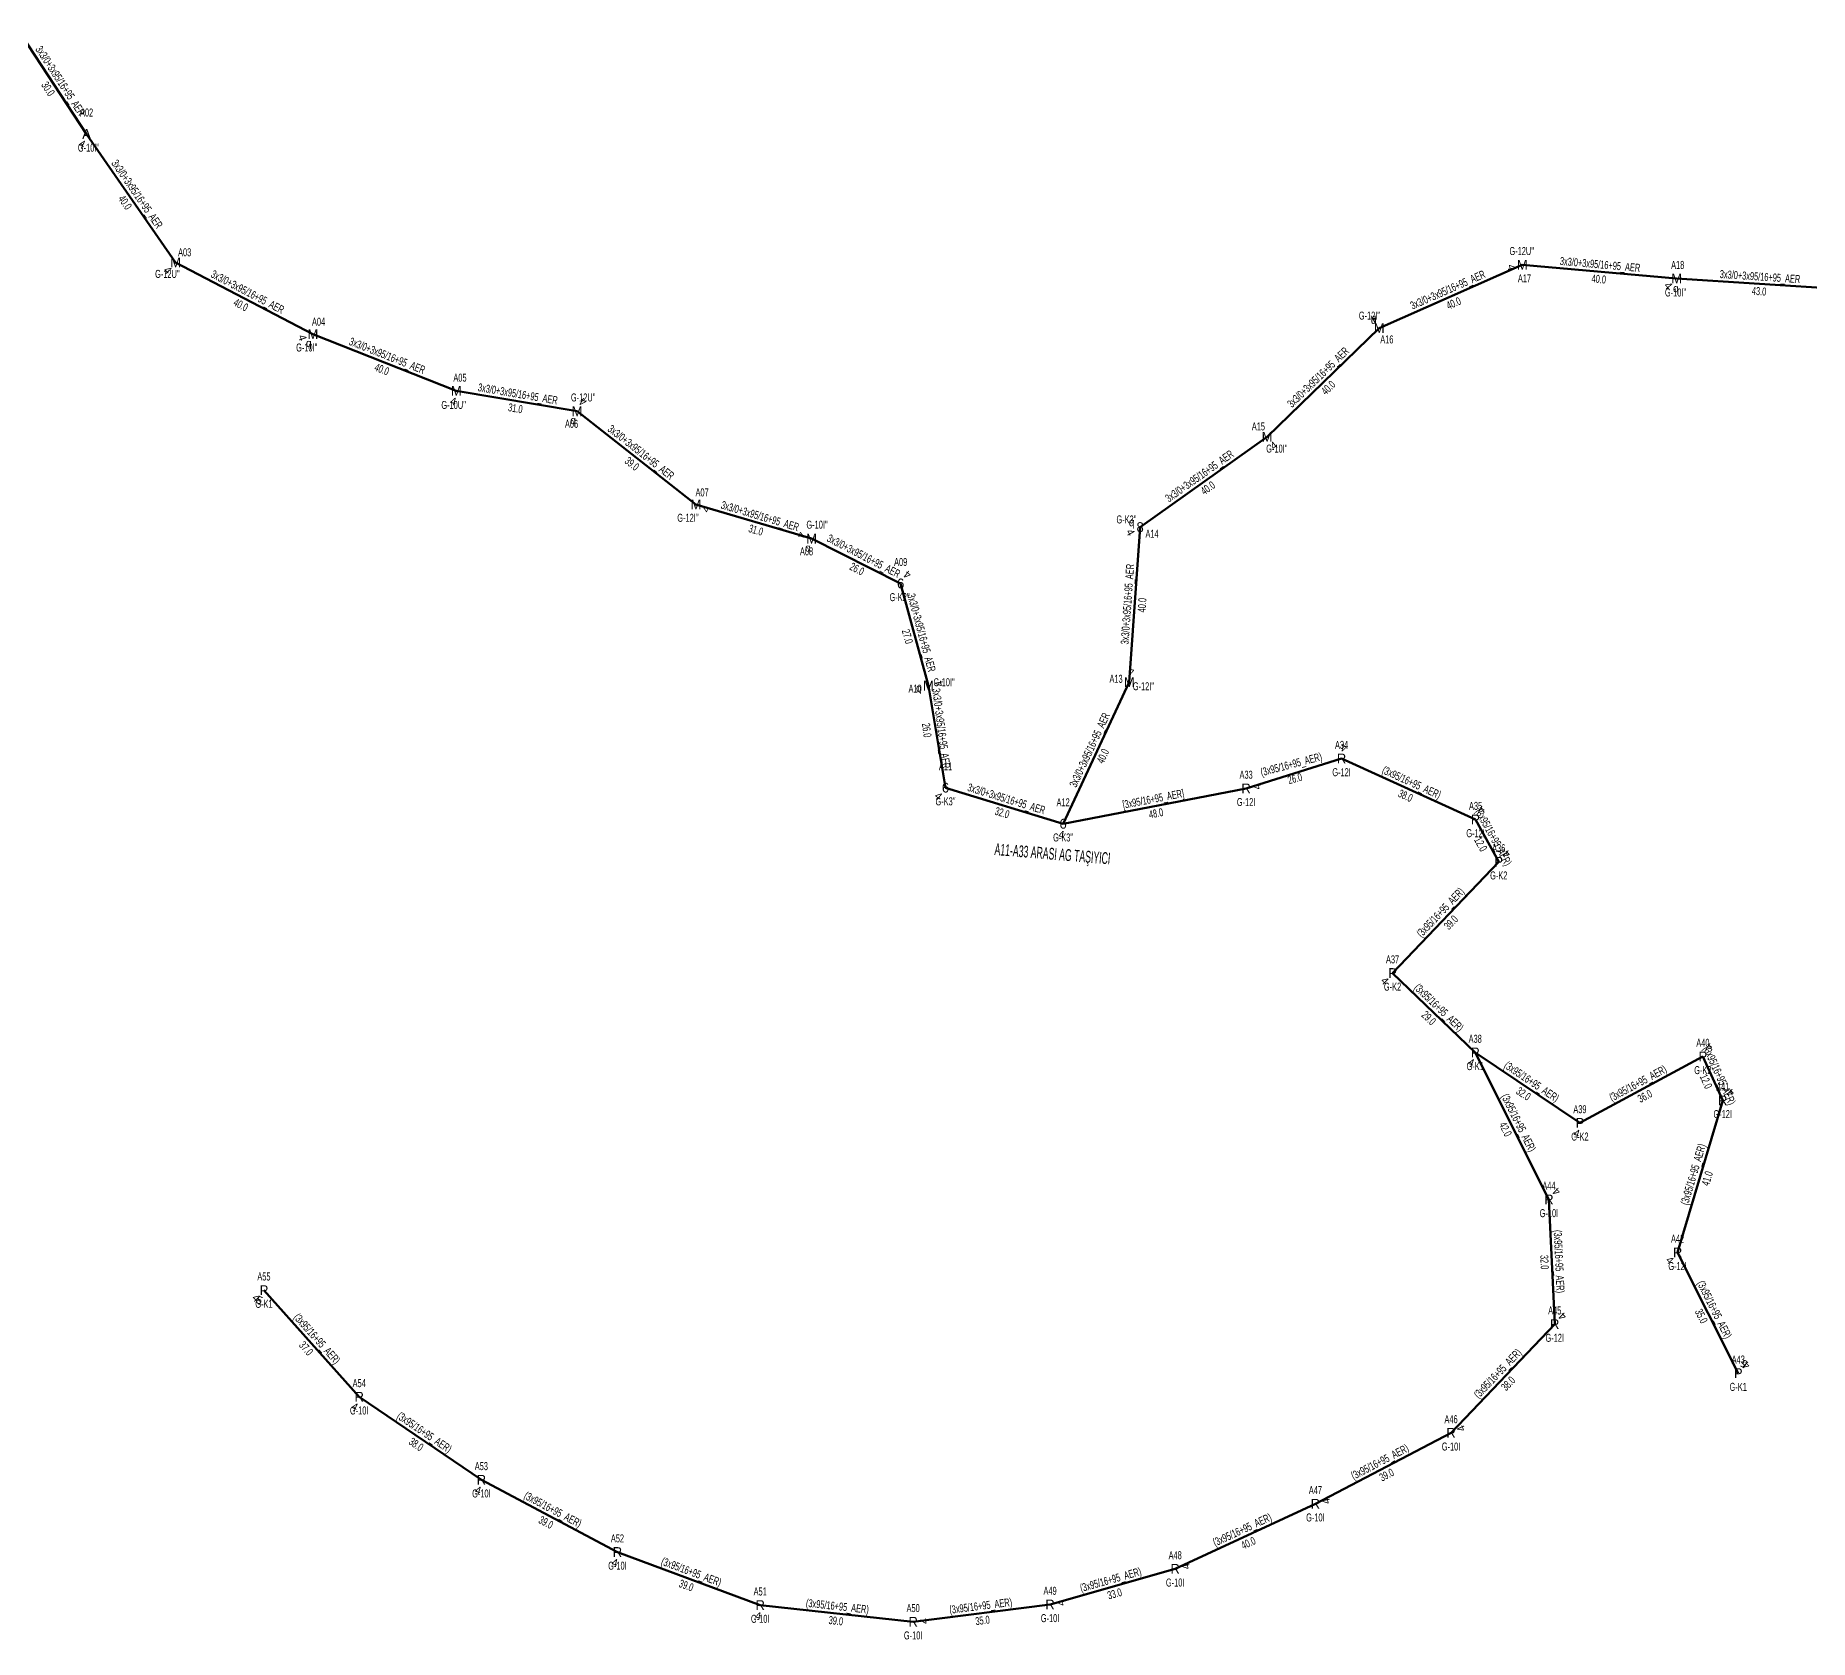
# Model space of a CAD drawing. Header units: millimetres. Extents: x 431745 to 436691, y 4033035 to 4040054.
# Drawn here: x 433836.4 to 434290.9, y 4034236.8 to 4034647.8 of the extents above; entities that cross this region are included whole.
import ezdxf
from ezdxf.enums import TextEntityAlignment as Align

# ---------------------------------------------------------------- set-up
doc = ezdxf.new("R2010")
doc.units = ezdxf.units.MM
for name, color, linetype, lineweight in [('DIREK_AG_MEVCUT', 120, 'Continuous', 25), ('DIREK_OG_MEVCUT', 16, 'Continuous', 25), ('DIREK_OG_YENI', 10, 'Continuous', 25), ('HAT_AG_HAVAI_BYSK', 3, 'Continuous', 50), ('HAT_AG_HAVAI_MEVCUT', 126, 'Continuous', 50), ('HAT_OG_HAVAI_YENI', 1, 'Continuous', 70), ('KULLANICI', 1, 'Continuous', 25)]:
    doc.layers.add(name, color=color, linetype=linetype, lineweight=lineweight)
doc.styles.add('Direk', font='B_CAD')
doc.styles.get("Standard").update_dxf_attribs({"font": 'Arial'})

msp = doc.modelspace()

# ---------------------------------------------------------------- linework, layer by layer
at = {"layer": 'HAT_AG_HAVAI_BYSK'}
msp.add_line((434146.583146, 4034454.895172), (434099.695261, 4034445.824187), dxfattribs=at)
at = {"layer": 'HAT_AG_HAVAI_MEVCUT'}
for p, q in [((434146.583146, 4034454.895172), (434171.043267, 4034462.543045)), ((434205.375983, 4034446.916189), (434171.043267, 4034462.543045)), ((434211.313154, 4034436.087238), (434205.375983, 4034446.916189)), ((434184.109694, 4034407.579477), (434211.313154, 4034436.087238)), ((434205.290277, 4034387.226837), (434184.109694, 4034407.579477)), ((434232.117497, 4034369.178503), (434205.290277, 4034387.226837)), ((434224.176256, 4034349.547425), (434205.290277, 4034387.226837)), ((434263.625122, 4034386.203575), (434232.117497, 4034369.178503)), ((434268.703555, 4034374.932319), (434263.625122, 4034386.203575)), ((434257.14558, 4034335.990111), (434268.703555, 4034374.932319)), ((434225.66384, 4034317.60152), (434224.176256, 4034349.547425)), ((434272.684821, 4034305.035682), (434257.14558, 4034335.990111)), ((433894.911322, 4034326.31304), (433919.326176, 4034298.984331)), ((434199.093174, 4034289.743458), (434225.66384, 4034317.60152)), ((433919.326176, 4034298.984331), (433950.626159, 4034277.717086)), ((434164.332947, 4034271.564561), (434199.093174, 4034289.743458)), ((433950.626159, 4034277.717086), (433985.49438, 4034259.203424)), ((434128.408885, 4034254.887917), (434164.332947, 4034271.564561)), ((433985.49438, 4034259.203424), (434022.072964, 4034245.59828)), ((434096.344313, 4034245.762888), (434128.408885, 4034254.887917)), ((434022.072964, 4034245.59828), (434061.267677, 4034241.339392)), ((434061.267677, 4034241.339392), (434096.344313, 4034245.762888))]:
    msp.add_line(p, q, dxfattribs=at)
at = {"layer": 'HAT_OG_HAVAI_YENI'}
for p, q in [((433849.468, 4034622.586), (433832.906, 4034647.836)), ((433849.468, 4034622.586), (433872.282, 4034589.655)), ((433872.282, 4034589.655), (433907.453388, 4034571.300017)), ((434180.691, 4034572.853), (434217.338, 4034589.048)), ((434217.338, 4034589.048), (434256.906643, 4034585.546341)), ((434256.906643, 4034585.546341), (434299.395, 4034582.804)), ((433907.453388, 4034571.300017), (433944.203, 4034556.78)), ((434151.969507, 4034544.967568), (434180.691, 4034572.853)), ((433944.203, 4034556.78), (433975.151, 4034551.522)), ((433975.151, 4034551.522), (434005.604, 4034527.622)), ((434119.428, 4034521.854), (434151.969507, 4034544.967568)), ((434005.604, 4034527.622), (434035.23, 4034518.89)), ((434035.23, 4034518.89), (434058.065, 4034507.409)), ((434116.642, 4034482.101), (434119.428, 4034521.854)), ((434058.065, 4034507.409), (434065.181177, 4034481.215556)), ((434099.695261, 4034445.824187), (434116.642, 4034482.101)), ((434065.181177, 4034481.215556), (434069.56, 4034455.08)), ((434069.56, 4034455.08), (434099.695261, 4034445.824187))]:
    msp.add_line(p, q, dxfattribs=at)

# ---------------------------------------------------------------- texts
at = {"layer": 'DIREK_AG_MEVCUT', "width": 0.53}
for s, p in [('A34', (434171.043267, 4034466.043045)), ('A33', (434146.583146, 4034458.395172)), ('G-12I', (434171.043267, 4034459.043045)), ('G-12I', (434146.583146, 4034451.395172)), ('A35', (434205.375983, 4034450.416189)), ('G-12I', (434205.375983, 4034443.416189)), ('A36', (434211.313154, 4034439.587238)), ('G-K2', (434211.313154, 4034432.587238)), ('A37', (434184.109694, 4034411.079477)), ('G-K2', (434184.109694, 4034404.079477)), ('A38', (434205.290277, 4034390.726837)), ('A40', (434263.625122, 4034389.703575)), ('G-K1', (434205.290277, 4034383.726837)), ('G-K2', (434263.625122, 4034382.703575)), ('A41', (434268.703555, 4034378.432319)), ('A39', (434232.117497, 4034372.678503)), ('G-12I', (434268.703555, 4034371.432319)), ('G-K2', (434232.117497, 4034365.678503)), ('A44', (434224.176256, 4034353.047425)), ('G-10I', (434224.176256, 4034346.047425)), ('A42', (434257.14558, 4034339.490111)), ('G-12I', (434257.14558, 4034332.490111)), ('A55', (433894.911322, 4034329.81304)), ('G-K1', (433894.911322, 4034322.81304)), ('A45', (434225.66384, 4034321.10152)), ('G-12I', (434225.66384, 4034314.10152)), ('A43', (434272.684821, 4034308.535682)), ('A54', (433919.326176, 4034302.484331)), ('G-K1', (434272.684821, 4034301.535682)), ('G-10I', (433919.326176, 4034295.484331)), ('A46', (434199.093174, 4034293.243458)), ('G-10I', (434199.093174, 4034286.243458)), ('A53', (433950.626159, 4034281.217086)), ('G-10I', (433950.626159, 4034274.217086)), ('A47', (434164.332947, 4034275.064561)), ('G-10I', (434164.332947, 4034268.064561)), ('A52', (433985.49438, 4034262.703424)), ('A48', (434128.408885, 4034258.387917)), ('G-10I', (433985.49438, 4034255.703424)), ('A49', (434096.344313, 4034249.262888)), ('G-10I', (434128.408885, 4034251.387917)), ('A51', (434022.072964, 4034249.09828)), ('A50', (434061.267677, 4034244.839392)), ('G-10I', (434022.072964, 4034242.09828)), ('G-10I', (434096.344313, 4034242.262888)), ('G-10I', (434061.267677, 4034237.839392))]:
    msp.add_text(s, height=2.05, dxfattribs=at).set_placement(p, align=Align.MIDDLE_CENTER)
at = {"layer": 'DIREK_AG_MEVCUT', "style": 'Direk'}
for s, p in [('R', (434171.043267, 4034462.543045)), ('R', (434146.583146, 4034454.895172)), ('R', (434205.375983, 4034446.916189)), ('P', (434211.313154, 4034436.087238)), ('P', (434184.109694, 4034407.579477)), ('P', (434205.290277, 4034387.226837)), ('P', (434263.625122, 4034386.203575)), ('R', (434268.703555, 4034374.932319)), ('P', (434232.117497, 4034369.178503)), ('R', (434224.176256, 4034349.547425)), ('R', (434257.14558, 4034335.990111)), ('P', (433894.911322, 4034326.31304)), ('R', (434225.66384, 4034317.60152)), ('P', (434272.684821, 4034305.035682)), ('R', (433919.326176, 4034298.984331)), ('R', (434199.093174, 4034289.743458)), ('R', (433950.626159, 4034277.717086)), ('R', (434164.332947, 4034271.564561)), ('R', (433985.49438, 4034259.203424)), ('R', (434128.408885, 4034254.887917)), ('R', (434022.072964, 4034245.59828)), ('R', (434096.344313, 4034245.762888)), ('R', (434061.267677, 4034241.339392))]:
    msp.add_text(s, height=2.5, dxfattribs=at).set_placement(p, align=Align.MIDDLE_CENTER)
at = {"layer": 'DIREK_AG_MEVCUT', "color": 32, "style": 'Direk'}
for s, rotation, p in [('4', 527.763452, (434171.636722, 4034465.279432)), ('4', 458.681373, (434149.351066, 4034455.317802)), ('4', 509.367282, (434206.802675, 4034449.325453)), ('4', 495.000001, (434213.293053, 4034438.067137)), ('4', 315.000001, (434182.129795, 4034405.599578)), ('4', 507.127332, (434265.144889, 4034388.555236)), ('4', 338.071006, (434204.244596, 4034384.629424)), ('4', 495.000001, (434270.683454, 4034376.912218)), ('4', 343.034418, (434231.300465, 4034366.500358)), ('4', 496.333048, (434226.109559, 4034351.572849)), ('4', 315.000001, (434255.165681, 4034334.010212)), ('4', 315.000001, (433892.931423, 4034324.333141)), ('5', 335.888444, (433893.767481, 4034323.757335)), ('4', 495.000001, (434227.643739, 4034319.581419)), ('5', 148.328413, (434274.15496, 4034307.418682)), ('4', 495.000001, (434274.66472, 4034307.015581)), ('4', 335.888444, (433918.182335, 4034296.428626)), ('4', 473.17748, (434201.667187, 4034290.845484)), ('4', 342.902632, (433949.802969, 4034275.040828)), ('4', 463.804331, (434167.052073, 4034272.232661)), ('4', 346.016724, (433984.817792, 4034256.486398)), ('4', 462.450821, (434131.143033, 4034255.491602)), ('4', 457.942725, (434099.117451, 4034246.1498)), ('4', 349.798838, (434021.577071, 4034242.842542)), ('4', 453.5938, (434064.062171, 4034241.514903))]:
    msp.add_text(s, height=2, rotation=rotation, dxfattribs=at).set_placement(p, align=Align.MIDDLE_CENTER)
at = {"layer": 'DIREK_OG_MEVCUT', "width": 0.53}
for s, p in [('A02', (433849.468, 4034628.086)), ("G-10I''", (433849.967922, 4034619.086)), ('A09', (434058.065, 4034512.909)), ("G-K2''", (434057.805203, 4034503.909)), ('A11', (434069.56, 4034460.58)), ("G-K3''", (434069.56, 4034451.58)), ('A12', (434099.695261, 4034451.324187)), ("G-K3''", (434099.695261, 4034442.324187))]:
    msp.add_text(s, height=2.05, dxfattribs=at).set_placement(p, align=Align.MIDDLE_CENTER)
at = {"layer": 'DIREK_OG_MEVCUT', "style": 'Direk'}
for s, p in [('A', (433849.468, 4034622.586)), ('6', (434058.065, 4034507.409)), ('6', (434069.56, 4034455.08)), ('6', (434099.695261, 4034445.824187))]:
    msp.add_text(s, height=2.5, dxfattribs=at).set_placement(p, align=Align.MIDDLE_CENTER)
at = {"layer": 'DIREK_OG_MEVCUT', "color": 32, "style": 'Direk'}
for rotation, p in [(335.69528, (433848.31555, 4034620.034166)), (502.599569, (434059.765669, 4034509.633348)), (319.755579, (434067.751061, 4034452.942773)), (351.463033, (434099.279608, 4034443.05521))]:
    msp.add_text('4', height=2, rotation=rotation, dxfattribs=at).set_placement(p, align=Align.MIDDLE_CENTER)
at = {"layer": 'DIREK_OG_YENI', "width": 0.53}
for s, p in [('A03', (433874.597629, 4034592.279474)), ("G-12U''", (434217.215175, 4034592.595616)), ("G-12U''", (433870.173326, 4034586.73923)), ('A17', (434217.90916, 4034585.594918)), ('A18', (434257.173625, 4034589.036144)), ("G-10I''", (434256.634022, 4034581.982846)), ('A04', (433908.908094, 4034574.483384)), ("G-12I''", (434178.199225, 4034576.047545)), ("G-10I''", (433905.889559, 4034567.877852)), ('A16', (434182.648061, 4034569.951292)), ('A05', (433945.144249, 4034560.151061)), ("G-12U''", (433976.726911, 4034555.08099)), ("G-10U''", (433943.528888, 4034553.157974)), ('A06', (433973.733919, 4034548.321706)), ('A15', (434149.730546, 4034547.657746)), ("G-10I''", (434154.466967, 4034541.966796)), ('A07', (434007.183431, 4034530.745363)), ("G-12I''", (434003.558721, 4034524.244253)), ("G-10I''", (434036.646849, 4034522.476274)), ("G-K3''", (434115.929671, 4034523.818114)), ('A14', (434122.479891, 4034520.140535)), ('A08', (434033.943963, 4034515.634834)), ("G-10I''", (434069.202884, 4034482.096486)), ('A13', (434113.253851, 4034482.978752)), ("G-12I''", (434120.284897, 4034481.069893)), ('A10', (434061.762236, 4034480.466659))]:
    msp.add_text(s, height=2.05, dxfattribs=at).set_placement(p, align=Align.MIDDLE_CENTER)
at = {"layer": 'DIREK_OG_YENI', "color": 32, "style": 'Direk'}
for rotation, p in [(314.419604, (433870.282147, 4034587.695258)), (282.912218, (434214.608802, 4034588.422318)), (310.283964, (434254.770665, 4034583.735928)), (208.919645, (434179.336969, 4034575.303837)), (288.941079, (433904.805, 4034570.391149)), (343.948869, (433943.428814, 4034554.089157)), (508.995493, (433976.593295, 4034553.921955)), (397.577541, (434153.677044, 4034542.748488)), (426.191014, (434008.16571, 4034526.491671)), (251.00991, (434032.58239, 4034519.801133)), (298.339678, (434116.963583, 4034520.524846)), (460.933151, (434067.930354, 4034481.746614)), (530.093579, (434117.123711, 4034484.859252))]:
    msp.add_text('4', height=2, rotation=rotation, dxfattribs=at).set_placement(p, align=Align.MIDDLE_CENTER)
at = {"layer": 'DIREK_OG_YENI', "style": 'Direk'}
for s, p in [('M', (433872.282, 4034589.655)), ('M', (434217.338, 4034589.048)), ('M', (434256.906643, 4034585.546341)), ('M', (434180.691, 4034572.853)), ('M', (433907.453388, 4034571.300017)), ('M', (433944.203, 4034556.78)), ('M', (433975.151, 4034551.522)), ('M', (434151.969507, 4034544.967568)), ('M', (434005.604, 4034527.622)), ('8', (434119.428, 4034521.854)), ('M', (434035.23, 4034518.89)), ('M', (434065.181177, 4034481.215556)), ('M', (434116.642, 4034482.101))]:
    msp.add_text(s, height=2.5, dxfattribs=at).set_placement(p, align=Align.MIDDLE_CENTER)
at = {"layer": 'DIREK_OG_YENI', "color": 4, "style": 'Direk'}
for p in [(434256.715941, 4034583.053625), (434179.293099, 4034574.925649), (433906.414312, 4034569.026183), (433974.138799, 4034549.236076), (434117.248078, 4034523.077903), (434034.311402, 4034516.564881), (434062.739077, 4034480.68063)]:
    msp.add_text('q', height=2, dxfattribs=at).set_placement(p, align=Align.MIDDLE_CENTER)
at = {"layer": 'HAT_AG_HAVAI_BYSK', "lineweight": 30, "width": 0.53}
msp.add_text('[3x95/16+95_AER]', height=2.05, rotation=370.949246, dxfattribs=at).set_placement((434122.977755, 4034451.194206, 217049.847631), align=Align.CENTER)
msp.add_text('48.0', height=2.05, rotation=370.949246, dxfattribs=at).set_placement((434123.300652, 4034449.525153, 217049.847631), align=Align.TOP_CENTER)
at = {"layer": 'HAT_AG_HAVAI_MEVCUT', "lineweight": 30, "width": 0.53}
for rotation, p in [(374.831911, (434158.390108, 4034460.071694)), (335.526902, (434188.561751, 4034455.50325)), (298.734561, (434209.089896, 4034441.910353)), (46.341153, (434197.09648, 4034422.420166)), (316.14201, (434195.288928, 4034398.016058)), (294.254661, (434266.939308, 4034380.917121)), (326.068833, (434219.178354, 4034378.907922)), (388.384467, (434247.467232, 4034378.43885)), (296.621315, (434215.493156, 4034368.768009)), (73.469209, (434262.109701, 4034355.703066)), (272.666093, (434225.769128, 4034333.614011)), (296.656824, (434265.674854, 4034320.894245)), (311.776885, (433907.752632, 4034313.214983)), (46.354957, (434211.763422, 4034304.259149)), (325.805261, (433935.453874, 4034289.053771)), (27.608659, (434181.319145, 4034281.407223)), (332.033445, (433968.458882, 4034269.210993)), (24.901639, (434146.013014, 4034263.997217)), (339.597674, (434004.07999, 4034253.197529)), (15.885448, (434112.143941, 4034251.142942)), (353.798585, (434041.762141, 4034244.313862)), (7.187598, (434078.699644, 4034244.39446))]:
    msp.add_text('(3x95/16+95_AER)', height=2.05, rotation=rotation, dxfattribs=at).set_placement(p, align=Align.CENTER)
for s, rotation, p in [('26.0', 374.831911, (434158.825281, 4034458.428336)), ('38.0', 335.526902, (434187.857499, 4034453.955985)), ('12.0', 298.734561, (434207.599241, 4034441.093074)), ('39.0', 46.341153, (434198.326367, 4034421.246549)), ('29.0', 316.14201, (434194.111043, 4034396.790257)), ('32.0', 326.068833, (434218.22942, 4034377.497417)), ('36.0', 388.384467, (434248.275387, 4034376.943228)), ('12.0', 294.254661, (434265.389369, 4034380.218773)), ('42.0', 296.621315, (434213.973377, 4034368.006253)), ('41.0', 73.469209, (434263.739435, 4034355.219364)), ('32.0', 272.666093, (434224.070968, 4034333.534934)), ('35.0', 296.656824, (434264.155547, 4034320.131547)), ('37.0', 311.776885, (433906.484866, 4034312.082389)), ('38.0', 46.354957, (434212.993592, 4034303.085829)), ('38.0', 325.805261, (433934.498461, 4034287.647646)), ('39.0', 27.608659, (434182.106976, 4034279.900796)), ('39.0', 332.033445, (433967.661657, 4034267.709516)), ('40.0', 24.901639, (434146.728819, 4034262.455262)), ('39.0', 339.597674, (434003.487353, 4034251.604174)), ('33.0', 15.885448, (434112.609256, 4034249.507863)), ('39.0', 353.798585, (434041.5785, 4034242.62381)), ('35.0', 7.187598, (434078.912346, 4034242.707819))]:
    msp.add_text(s, height=2.05, rotation=rotation, dxfattribs=at).set_placement(p, align=Align.TOP_CENTER)
at = {"layer": 'HAT_OG_HAVAI_YENI', "lineweight": 30, "width": 0.53}
for rotation, p in [(303.261702, (433841.897748, 4034635.677194, 216916.453)), (304.71271, (433861.573535, 4034606.604308)), (332.44202, (433890.260763, 4034581.230835)), (23.841053, (434198.671027, 4034581.727801)), (354.942985, (434237.197459, 4034588.143758)), (356.30764, (434278.205713, 4034585.023612, 217149.697652)), (338.440781, (433926.140502, 4034564.830587)), (44.153925, (434165.738037, 4034559.52007)), (350.358207, (433959.819308, 4034554.989241)), (321.874818, (433990.902377, 4034540.241041)), (35.385431, (434135.206342, 4034534.103614)), (343.454971, (434021.753062, 4034523.71176, 217018.708885)), (332.468816, (434048.134281, 4034513.544023, 217029.0325)), (85.991634, (434117.186872, 4034502.036707)), (285.20022, (434062.44312, 4034494.535016)), (277.360513, (434067.467357, 4034470.152264)), (64.960291, (434107.39851, 4034464.322297, 217058.320992)), (342.926064, (434084.877195, 4034451.264631, 217049.847631))]:
    msp.add_text('3x3/0+3x95/16+95_AER', height=2.05, rotation=rotation, dxfattribs=at).set_placement(p, align=Align.CENTER)
for s, rotation, p in [('30.0', 303.261702, (433840.476252, 4034634.744806, 216916.453)), ('40.0', 304.71271, (433860.176105, 4034605.636223)), ('40.0', 354.942985, (434237.047609, 4034586.450375)), ('43.0', 356.30764, (434278.096234, 4034583.327141, 217149.697652)), ('40.0', 332.44202, (433889.474265, 4034579.723712)), ('40.0', 23.841053, (434199.358168, 4034580.172862)), ('40.0', 338.440781, (433925.515816, 4034563.249522)), ('40.0', 44.153925, (434166.922238, 4034558.30037)), ('31.0', 350.358207, (433959.534578, 4034553.313255)), ('39.0', 321.874818, (433989.852828, 4034538.903713)), ('40.0', 35.385431, (434136.190768, 4034532.717647)), ('31.0', 343.454971, (434021.268955, 4034522.082146, 217018.708885)), ('26.0', 332.468816, (434047.348488, 4034512.036532, 217029.0325)), ('40.0', 85.991634, (434118.882714, 4034501.917874)), ('27.0', 285.20022, (434060.802593, 4034494.089288)), ('26.0', 277.360513, (434065.781366, 4034469.934474)), ('40.0', 64.960291, (434108.938735, 4034463.602778, 217058.320992)), ('32.0', 342.926064, (434084.378066, 4034449.639556, 217049.847631))]:
    msp.add_text(s, height=2.05, rotation=rotation, dxfattribs=at).set_placement(p, align=Align.TOP_CENTER)
at = {"layer": 'KULLANICI', "width": 0.53}
msp.add_text('A11-A33 ARASI AG TAŞIYICI', height=3.0119, rotation=355.3331, dxfattribs=at).set_placement((434096.972302, 4034438.13064), align=Align.MIDDLE_CENTER)

doc.saveas('drawing.dxf')
